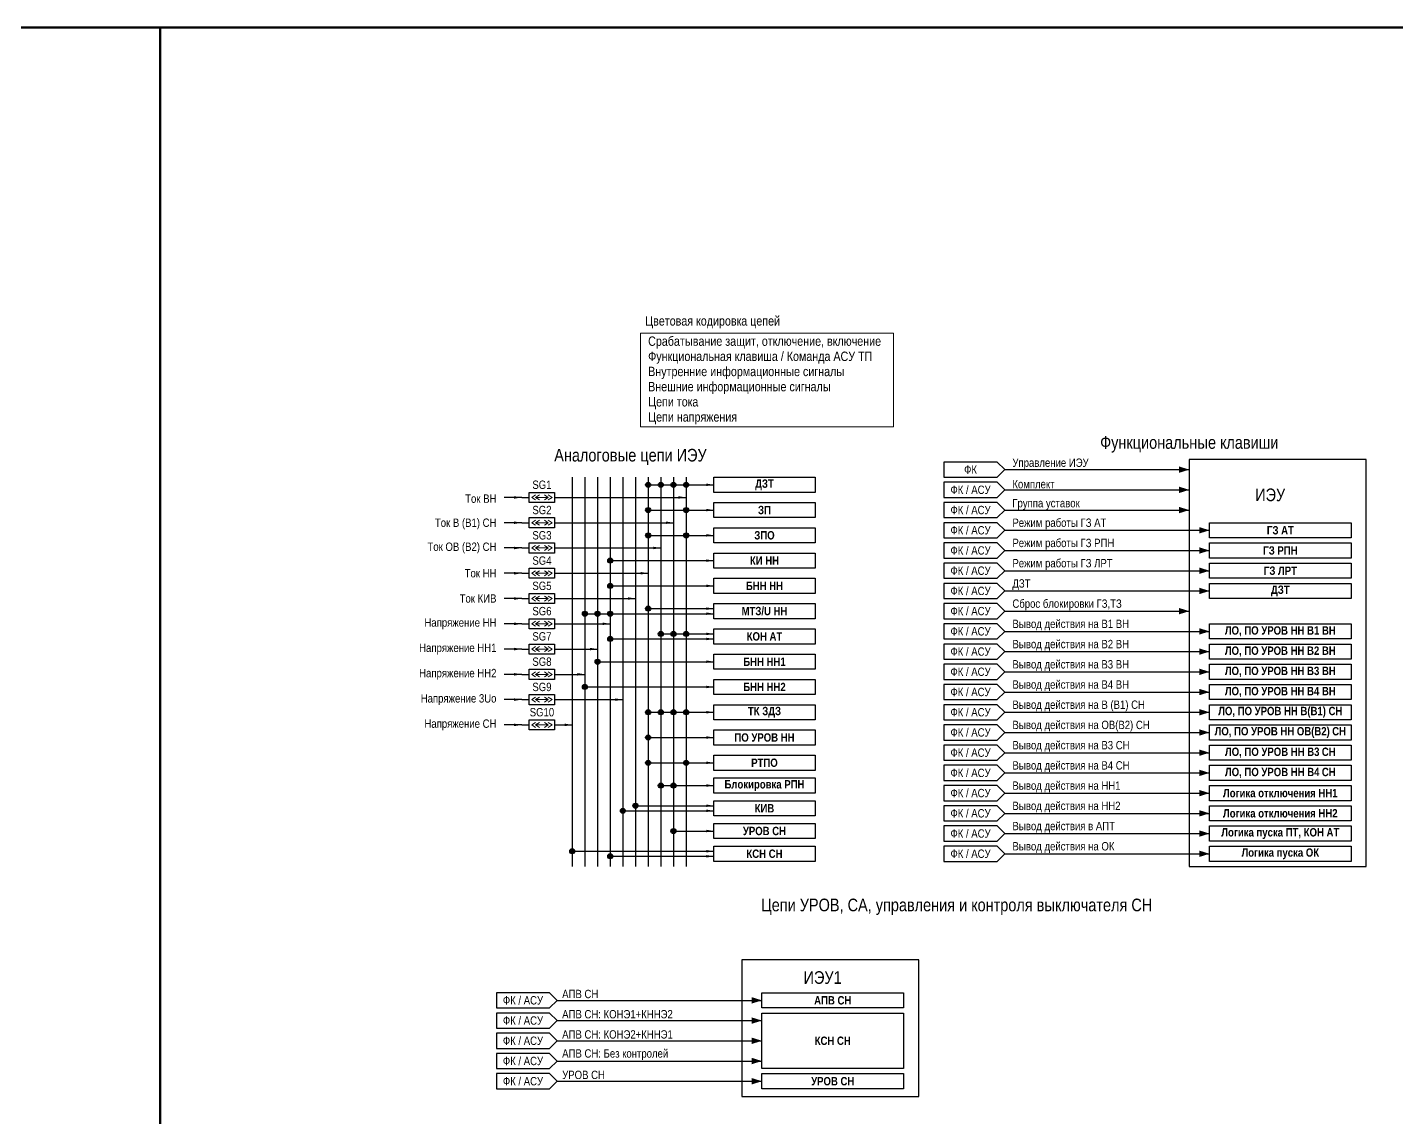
# Model space of a CAD drawing. Header units: millimetres. Extents: x 25558 to 49929, y 1902 to 19390.
# Drawn here: x 37072 to 37613, y 14930 to 15361 of the extents above; entities that cross this region are included whole.
import ezdxf
from ezdxf.enums import TextEntityAlignment as Align

# ---------------------------------------------------------------- set-up
doc = ezdxf.new("R2010")
doc.units = ezdxf.units.MM
for name, color, linetype, lineweight in [('Основная', 7, 'Continuous', 30), ('Отключение_включение', 1, 'Continuous', 30), ('Тонкая', 7, 'Continuous', 5), ('Цепи внешние', 84, 'Continuous', 30), ('Цепи внутренние', 5, 'Continuous', 30), ('Цепи ТН', 200, 'Continuous', 30), ('Цепи ТТ', 23, 'Continuous', 30), ('Цепь - ФК и АСУ', 132, 'Continuous', 30)]:
    doc.layers.add(name, color=color, linetype=linetype, lineweight=lineweight)
doc.styles.add('Narrow', font='ARIALN.TTF')

msp = doc.modelspace()

# ---------------------------------------------------------------- hatches: boundary and pattern name
at = {"layer": 'Цепи ТН'}
h = msp.add_hatch(color=256, dxfattribs=at)
h.dxf.hatch_style = 1
h.paths.add_polyline_path([(37303, 15150, 1), (37301, 15150, 1)])
h = msp.add_hatch(color=256, dxfattribs=at)
h.dxf.hatch_style = 1
h.paths.add_polyline_path([(37303, 15140, 1), (37301, 15140, 1)])
h = msp.add_hatch(color=256, dxfattribs=at)
h.dxf.hatch_style = 1
h.paths.add_polyline_path([(37293, 15129, 1), (37291, 15129, 1)])
h = msp.add_hatch(color=256, dxfattribs=at)
h.dxf.hatch_style = 1
h.paths.add_polyline_path([(37298, 15129, 1), (37296, 15129, 1)])
h = msp.add_hatch(color=256, dxfattribs=at)
h.dxf.hatch_style = 1
h.paths.add_polyline_path([(37303, 15129, 1), (37301, 15129, 1)])
h = msp.add_hatch(color=256, dxfattribs=at)
h.dxf.hatch_style = 1
h.paths.add_polyline_path([(37303, 15119, 1), (37301, 15119, 1)])
h = msp.add_hatch(color=256, dxfattribs=at)
h.dxf.hatch_style = 1
h.paths.add_polyline_path([(37298, 15110, 1), (37296, 15110, 1)])
h = msp.add_hatch(color=256, dxfattribs=at)
h.dxf.hatch_style = 1
h.paths.add_polyline_path([(37293, 15100, 1), (37291, 15100, 1)])
h = msp.add_hatch(color=256, dxfattribs=at)
h.dxf.hatch_style = 1
h.paths.add_polyline_path([(37308, 15051, 1), (37306, 15051, 1)])
h = msp.add_hatch(color=256, dxfattribs=at)
h.dxf.hatch_style = 1
h.paths.add_polyline_path([(37288, 15035, 1), (37286, 15035, 1)])
h = msp.add_hatch(color=256, dxfattribs=at)
h.dxf.hatch_style = 1
h.paths.add_polyline_path([(37303, 15033, 1), (37301, 15033, 1)])
at = {"layer": 'Цепи ТТ'}
h = msp.add_hatch(color=256, dxfattribs=at)
h.dxf.hatch_style = 1
h.paths.add_polyline_path([(37318, 15180, 1), (37316, 15180, 1)])
h = msp.add_hatch(color=256, dxfattribs=at)
h.dxf.hatch_style = 1
h.paths.add_polyline_path([(37323, 15180, 1), (37321, 15180, 1)])
h = msp.add_hatch(color=256, dxfattribs=at)
h.dxf.hatch_style = 1
h.paths.add_polyline_path([(37328, 15180, 1), (37326, 15180, 1)])
h = msp.add_hatch(color=256, dxfattribs=at)
h.dxf.hatch_style = 1
h.paths.add_polyline_path([(37333, 15180, 1), (37331, 15180, 1)])
h = msp.add_hatch(color=256, dxfattribs=at)
h.dxf.hatch_style = 1
h.paths.add_polyline_path([(37318, 15170, 1), (37316, 15170, 1)])
h = msp.add_hatch(color=256, dxfattribs=at)
h.dxf.hatch_style = 1
h.paths.add_polyline_path([(37333, 15170, 1), (37331, 15170, 1)])
h = msp.add_hatch(color=256, dxfattribs=at)
h.dxf.hatch_style = 1
h.paths.add_polyline_path([(37318, 15160, 1), (37316, 15160, 1)])
h = msp.add_hatch(color=256, dxfattribs=at)
h.dxf.hatch_style = 1
h.paths.add_polyline_path([(37333, 15160, 1), (37331, 15160, 1)])
h = msp.add_hatch(color=256, dxfattribs=at)
h.dxf.hatch_style = 1
h.paths.add_polyline_path([(37318, 15131, 1), (37316, 15131, 1)])
h = msp.add_hatch(color=256, dxfattribs=at)
h.dxf.hatch_style = 1
h.paths.add_polyline_path([(37323, 15121, 1), (37321, 15121, 1)])
h = msp.add_hatch(color=256, dxfattribs=at)
h.dxf.hatch_style = 1
h.paths.add_polyline_path([(37328, 15121, 1), (37326, 15121, 1)])
h = msp.add_hatch(color=256, dxfattribs=at)
h.dxf.hatch_style = 1
h.paths.add_polyline_path([(37333, 15121, 1), (37331, 15121, 1)])
h = msp.add_hatch(color=256, dxfattribs=at)
h.dxf.hatch_style = 1
h.paths.add_polyline_path([(37318, 15090, 1), (37316, 15090, 1)])
h = msp.add_hatch(color=256, dxfattribs=at)
h.dxf.hatch_style = 1
h.paths.add_polyline_path([(37323, 15090, 1), (37321, 15090, 1)])
h = msp.add_hatch(color=256, dxfattribs=at)
h.dxf.hatch_style = 1
h.paths.add_polyline_path([(37328, 15090, 1), (37326, 15090, 1)])
h = msp.add_hatch(color=256, dxfattribs=at)
h.dxf.hatch_style = 1
h.paths.add_polyline_path([(37333, 15090, 1), (37331, 15090, 1)])
h = msp.add_hatch(color=256, dxfattribs=at)
h.dxf.hatch_style = 1
h.paths.add_polyline_path([(37318, 15080, 1), (37316, 15080, 1)])
h = msp.add_hatch(color=256, dxfattribs=at)
h.dxf.hatch_style = 1
h.paths.add_polyline_path([(37318, 15070, 1), (37316, 15070, 1)])
h = msp.add_hatch(color=256, dxfattribs=at)
h.dxf.hatch_style = 1
h.paths.add_polyline_path([(37333, 15070, 1), (37331, 15070, 1)])
h = msp.add_hatch(color=256, dxfattribs=at)
h.dxf.hatch_style = 1
h.paths.add_polyline_path([(37323, 15061, 1), (37321, 15061, 1)])
h = msp.add_hatch(color=256, dxfattribs=at)
h.dxf.hatch_style = 1
h.paths.add_polyline_path([(37328, 15061, 1), (37326, 15061, 1)])
h = msp.add_hatch(color=256, dxfattribs=at)
h.dxf.hatch_style = 1
h.paths.add_polyline_path([(37313, 15053, 1), (37311, 15053, 1)])
h = msp.add_hatch(color=256, dxfattribs=at)
h.dxf.hatch_style = 1
h.paths.add_polyline_path([(37328, 15043, 1), (37326, 15043, 1)])

# ---------------------------------------------------------------- linework, layer by layer
at = {"layer": 'Основная', "ltscale": 0.3}
for points in [[(37531, 15029), (37601, 15029), (37601, 15190), (37531, 15190)], [(37354, 14938), (37424, 14938), (37424, 14992), (37354, 14992)]]:
    msp.add_lwpolyline(points, close=True, dxfattribs=at)
at = {"layer": 'Основная'}
for points in [[(37343, 15183), (37383, 15183), (37383, 15177), (37343, 15177)], [(37270, 15177), (37280, 15177), (37280, 15173), (37270, 15173)], [(37343, 15173), (37383, 15173), (37383, 15167), (37343, 15167)], [(37270, 15167), (37280, 15167), (37280, 15163), (37270, 15163)], [(37343, 15163), (37383, 15163), (37383, 15157), (37343, 15157)], [(37539, 15165), (37595, 15165), (37595, 15159), (37539, 15159)], [(37270, 15157), (37280, 15157), (37280, 15153), (37270, 15153)], [(37539, 15157), (37595, 15157), (37595, 15151), (37539, 15151)], [(37343, 15153), (37383, 15153), (37383, 15147), (37343, 15147)], [(37270, 15147), (37280, 15147), (37280, 15143), (37270, 15143)], [(37539, 15149), (37595, 15149), (37595, 15143), (37539, 15143)], [(37343, 15143), (37383, 15143), (37383, 15137), (37343, 15137)], [(37539, 15141), (37595, 15141), (37595, 15135), (37539, 15135)], [(37270, 15137), (37280, 15137), (37280, 15133), (37270, 15133)], [(37343, 15133), (37383, 15133), (37383, 15127), (37343, 15127)], [(37270, 15127), (37280, 15127), (37280, 15123), (37270, 15123)], [(37539, 15125), (37595, 15125), (37595, 15119), (37539, 15119)], [(37343, 15123), (37383, 15123), (37383, 15117), (37343, 15117)], [(37270, 15117), (37280, 15117), (37280, 15113), (37270, 15113)], [(37539, 15117), (37595, 15117), (37595, 15111), (37539, 15111)], [(37343, 15113), (37383, 15113), (37383, 15107), (37343, 15107)], [(37539, 15109), (37595, 15109), (37595, 15103), (37539, 15103)], [(37270, 15107), (37280, 15107), (37280, 15103), (37270, 15103)], [(37343, 15103), (37383, 15103), (37383, 15097), (37343, 15097)], [(37539, 15101), (37595, 15101), (37595, 15095), (37539, 15095)], [(37270, 15097), (37280, 15097), (37280, 15093), (37270, 15093)], [(37343, 15093), (37383, 15093), (37383, 15087), (37343, 15087)], [(37539, 15093), (37595, 15093), (37595, 15087), (37539, 15087)], [(37270, 15087), (37280, 15087), (37280, 15083), (37270, 15083)], [(37343, 15083), (37383, 15083), (37383, 15077), (37343, 15077)], [(37539, 15085), (37595, 15085), (37595, 15079), (37539, 15079)], [(37539, 15077), (37595, 15077), (37595, 15071), (37539, 15071)], [(37343, 15073), (37383, 15073), (37383, 15067), (37343, 15067)], [(37539, 15069), (37595, 15069), (37595, 15063), (37539, 15063)], [(37343, 15064), (37383, 15064), (37383, 15058), (37343, 15058)], [(37539, 15061), (37595, 15061), (37595, 15055), (37539, 15055)], [(37343, 15055), (37383, 15055), (37383, 15049), (37343, 15049)], [(37539, 15053), (37595, 15053), (37595, 15047), (37539, 15047)], [(37343, 15046), (37383, 15046), (37383, 15040), (37343, 15040)], [(37539, 15045), (37595, 15045), (37595, 15039), (37539, 15039)], [(37343, 15037), (37383, 15037), (37383, 15031), (37343, 15031)], [(37539, 15037), (37595, 15037), (37595, 15031), (37539, 15031)], [(37362, 14979), (37418, 14979), (37418, 14973), (37362, 14973)], [(37362, 14971), (37418, 14971), (37418, 14949), (37362, 14949)], [(37362, 14947), (37418, 14947), (37418, 14941), (37362, 14941)]]:
    msp.add_lwpolyline(points, close=True, dxfattribs=at)
at = {"layer": 'Тонкая', "ltscale": 0.25}
for p, q in [((37271, 15175), (37272.5, 15176)), ((37272.5, 15174), (37271, 15175)), ((37272.5, 15175), (37274, 15176)), ((37274, 15174), (37272.5, 15175)), ((37277.5, 15175), (37276, 15176)), ((37276, 15174), (37277.5, 15175)), ((37279, 15175), (37277.5, 15176)), ((37277.5, 15174), (37279, 15175)), ((37271, 15165), (37272.5, 15166)), ((37272.5, 15164), (37271, 15165)), ((37272.5, 15165), (37274, 15166)), ((37274, 15164), (37272.5, 15165)), ((37277.5, 15165), (37276, 15166)), ((37276, 15164), (37277.5, 15165)), ((37279, 15165), (37277.5, 15166)), ((37277.5, 15164), (37279, 15165)), ((37271, 15155), (37272.5, 15156)), ((37272.5, 15154), (37271, 15155)), ((37272.5, 15155), (37274, 15156)), ((37274, 15154), (37272.5, 15155)), ((37277.5, 15155), (37276, 15156)), ((37276, 15154), (37277.5, 15155)), ((37279, 15155), (37277.5, 15156)), ((37277.5, 15154), (37279, 15155)), ((37271, 15145), (37272.5, 15146)), ((37272.5, 15145), (37274, 15146)), ((37277.5, 15145), (37276, 15146)), ((37279, 15145), (37277.5, 15146)), ((37272.5, 15144), (37271, 15145)), ((37274, 15144), (37272.5, 15145)), ((37276, 15144), (37277.5, 15145)), ((37277.5, 15144), (37279, 15145)), ((37271, 15135), (37272.5, 15136)), ((37272.5, 15134), (37271, 15135)), ((37272.5, 15135), (37274, 15136)), ((37274, 15134), (37272.5, 15135)), ((37277.5, 15135), (37276, 15136)), ((37276, 15134), (37277.5, 15135)), ((37279, 15135), (37277.5, 15136)), ((37277.5, 15134), (37279, 15135)), ((37271, 15125), (37272.5, 15126)), ((37272.5, 15124), (37271, 15125)), ((37272.5, 15125), (37274, 15126)), ((37274, 15124), (37272.5, 15125)), ((37277.5, 15125), (37276, 15126)), ((37276, 15124), (37277.5, 15125)), ((37279, 15125), (37277.5, 15126)), ((37277.5, 15124), (37279, 15125)), ((37271, 15115), (37272.5, 15116)), ((37272.5, 15114), (37271, 15115)), ((37272.5, 15115), (37274, 15116)), ((37274, 15114), (37272.5, 15115)), ((37277.5, 15115), (37276, 15116)), ((37276, 15114), (37277.5, 15115)), ((37279, 15115), (37277.5, 15116)), ((37277.5, 15114), (37279, 15115)), ((37271, 15105), (37272.5, 15106)), ((37272.5, 15104), (37271, 15105)), ((37272.5, 15105), (37274, 15106)), ((37274, 15104), (37272.5, 15105)), ((37277.5, 15105), (37276, 15106)), ((37276, 15104), (37277.5, 15105)), ((37279, 15105), (37277.5, 15106)), ((37277.5, 15104), (37279, 15105)), ((37271, 15095), (37272.5, 15096)), ((37272.5, 15094), (37271, 15095)), ((37272.5, 15095), (37274, 15096)), ((37274, 15094), (37272.5, 15095)), ((37277.5, 15095), (37276, 15096)), ((37276, 15094), (37277.5, 15095)), ((37279, 15095), (37277.5, 15096)), ((37277.5, 15094), (37279, 15095)), ((37271, 15085), (37272.5, 15086)), ((37272.5, 15084), (37271, 15085)), ((37272.5, 15085), (37274, 15086)), ((37274, 15084), (37272.5, 15085)), ((37277.5, 15085), (37276, 15086)), ((37276, 15084), (37277.5, 15085)), ((37279, 15085), (37277.5, 15086)), ((37277.5, 15084), (37279, 15085))]:
    msp.add_line(p, q, dxfattribs=at)
at = {"layer": 'Тонкая'}
for p, q in [((37277.5, 15175), (37272.5, 15175)), ((37277.5, 15165), (37272.5, 15165)), ((37277.5, 15155), (37272.5, 15155)), ((37277.5, 15145), (37272.5, 15145)), ((37277.5, 15135), (37272.5, 15135)), ((37277.5, 15125), (37272.5, 15125)), ((37277.5, 15115), (37272.5, 15115)), ((37277.5, 15105), (37272.5, 15105)), ((37277.5, 15095), (37272.5, 15095)), ((37277.5, 15085), (37272.5, 15085))]:
    msp.add_line(p, q, dxfattribs=at)
at = {"layer": 'Тонкая', "color": 3, "lineweight": 50}
for points in [[(37124, 14521), (36530, 14521), (36530, 15361), (37124, 15361)], [(37718, 14521), (37124, 14521), (37124, 15361), (37718, 15361)]]:
    msp.add_lwpolyline(points, close=True, dxfattribs=at)
at = {"layer": 'Тонкая', "ltscale": 0.3}
msp.add_lwpolyline([(37314, 15240), (37414, 15240), (37414, 15203), (37314, 15203)], close=True, dxfattribs=at)
at = {"layer": 'Цепи ТН'}
for p, q in [((37302, 15150), (37343, 15150)), ((37302, 15140), (37343, 15140)), ((37280, 15125), (37302, 15125)), ((37292, 15129), (37343, 15129)), ((37302, 15119), (37343, 15119)), ((37280, 15115), (37297, 15115)), ((37297, 15110), (37343, 15110)), ((37280, 15105), (37292, 15105)), ((37292, 15100), (37343, 15100)), ((37280, 15095), (37307, 15095)), ((37280, 15085), (37287, 15085)), ((37307, 15051), (37343, 15051)), ((37287, 15035), (37343, 15035)), ((37302, 15033), (37343, 15033))]:
    msp.add_line(p, q, dxfattribs=at)
for points in [[(37287, 15183), (37287, 15029)], [(37292, 15183), (37292, 15029)], [(37297, 15183), (37297, 15029)], [(37302, 15183), (37302, 15029)], [(37307, 15183), (37307, 15029)], [(37267, 15125), (37260, 15125)], [(37267, 15125), (37270, 15125)], [(37267, 15115), (37260, 15115)], [(37267, 15115), (37270, 15115)], [(37267, 15105), (37260, 15105)], [(37267, 15105), (37270, 15105)], [(37267, 15095), (37260, 15095)], [(37267, 15095), (37270, 15095)], [(37267, 15085), (37260, 15085)], [(37267, 15085), (37270, 15085)]]:
    msp.add_lwpolyline(points, dxfattribs=at)
for points in [[(37343, 15150, 0, 1, 0), (37340, 15150, 0, 0, 0)], [(37343, 15140, 0, 1, 0), (37340, 15140, 0, 0, 0)], [(37267, 15125, 0, 1, 0), (37264, 15125, 0, 0, 0)], [(37302, 15125, 0, 1, 0), (37299, 15125, 0, 0, 0)], [(37343, 15129, 0, 1, 0), (37340, 15129, 0, 0, 0)], [(37343, 15119, 0, 1, 0), (37340, 15119, 0, 0, 0)], [(37267, 15115, 0, 1, 0), (37264, 15115, 0, 0, 0)], [(37297, 15115, 0, 1, 0), (37294, 15115, 0, 0, 0)], [(37343, 15110, 0, 1, 0), (37340, 15110, 0, 0, 0)], [(37267, 15105, 0, 1, 0), (37264, 15105, 0, 0, 0)], [(37292, 15105, 0, 1, 0), (37289, 15105, 0, 0, 0)], [(37343, 15100, 0, 1, 0), (37340, 15100, 0, 0, 0)], [(37267, 15095, 0, 1, 0), (37264, 15095, 0, 0, 0)], [(37307, 15095, 0, 1, 0), (37304, 15095, 0, 0, 0)], [(37267, 15085, 0, 1, 0), (37264, 15085, 0, 0, 0)], [(37287, 15085, 0, 1, 0), (37284, 15085, 0, 0, 0)], [(37343, 15051, 0, 1, 0), (37340, 15051, 0, 0, 0)], [(37343, 15035, 0, 1, 0), (37340, 15035, 0, 0, 0)], [(37343, 15033, 0, 1, 0), (37340, 15033, 0, 0, 0)]]:
    msp.add_lwpolyline(points, format="xyseb", dxfattribs=at)
for centre in [(37302, 15150), (37302, 15140), (37292, 15129), (37297, 15129), (37302, 15129), (37302, 15119), (37297, 15110), (37292, 15100), (37307, 15051), (37287, 15035), (37302, 15033)]:
    msp.add_circle(centre, 1, dxfattribs=at)
at = {"layer": 'Цепи ТТ', "ltscale": 0.3}
for p, q in [((37280, 15165), (37327, 15165)), ((37280, 15145), (37317, 15145)), ((37280, 15135), (37312, 15135))]:
    msp.add_line(p, q, dxfattribs=at)
at = {"layer": 'Цепи ТТ'}
for points in [[(37312, 15183), (37312, 15029)], [(37317, 15183), (37317, 15029)], [(37322, 15183), (37322, 15029)]]:
    msp.add_lwpolyline(points, dxfattribs=at)
at = {"layer": 'Цепи ТТ', "ltscale": 0.3}
for points in [[(37317, 15180), (37343, 15180)], [(37327, 15183), (37327, 15029)], [(37332, 15183), (37332, 15029)], [(37267, 15175), (37260, 15175)], [(37267, 15175), (37270, 15175)], [(37280, 15175), (37332, 15175)], [(37317, 15170), (37343, 15170)], [(37267, 15165), (37260, 15165)], [(37267, 15165), (37270, 15165)], [(37317, 15160), (37343, 15160)], [(37267, 15155), (37260, 15155)], [(37267, 15155), (37270, 15155)], [(37280, 15155), (37322, 15155)], [(37267, 15145), (37260, 15145)], [(37267, 15145), (37270, 15145)], [(37267, 15135), (37260, 15135)], [(37267, 15135), (37270, 15135)], [(37317, 15131), (37343, 15131)], [(37322, 15121), (37343, 15121)], [(37317, 15090), (37343, 15090)], [(37317, 15080), (37343, 15080)], [(37317, 15070), (37343, 15070)], [(37322, 15061), (37343, 15061)], [(37312, 15053), (37343, 15053)], [(37327, 15043), (37343, 15043)]]:
    msp.add_lwpolyline(points, dxfattribs=at)
at = {"layer": 'Цепи ТТ'}
for points in [[(37343, 15180, 0, 1, 0), (37340, 15180, 0, 0, 0)], [(37267, 15175, 0, 1, 0), (37264, 15175, 0, 0, 0)], [(37332, 15175, 0, 1, 0), (37329, 15175, 0, 0, 0)], [(37343, 15170, 0, 1, 0), (37340, 15170, 0, 0, 0)], [(37267, 15165, 0, 1, 0), (37264, 15165, 0, 0, 0)], [(37327, 15165, 0, 1, 0), (37324, 15165, 0, 0, 0)], [(37343, 15160, 0, 1, 0), (37340, 15160, 0, 0, 0)], [(37267, 15155, 0, 1, 0), (37264, 15155, 0, 0, 0)], [(37322, 15155, 0, 1, 0), (37319, 15155, 0, 0, 0)], [(37267, 15145, 0, 1, 0), (37264, 15145, 0, 0, 0)], [(37317, 15145, 0, 1, 0), (37314, 15145, 0, 0, 0)], [(37267, 15135, 0, 1, 0), (37264, 15135, 0, 0, 0)], [(37312, 15135, 0, 1, 0), (37309, 15135, 0, 0, 0)], [(37343, 15131, 0, 1, 0), (37340, 15131, 0, 0, 0)], [(37343, 15121, 0, 1, 0), (37340, 15121, 0, 0, 0)], [(37343, 15090, 0, 1, 0), (37340, 15090, 0, 0, 0)], [(37343, 15080, 0, 1, 0), (37340, 15080, 0, 0, 0)], [(37343, 15070, 0, 1, 0), (37340, 15070, 0, 0, 0)], [(37343, 15061, 0, 1, 0), (37340, 15061, 0, 0, 0)], [(37343, 15053, 0, 1, 0), (37340, 15053, 0, 0, 0)], [(37343, 15043, 0, 1, 0), (37340, 15043, 0, 0, 0)]]:
    msp.add_lwpolyline(points, format="xyseb", dxfattribs=at)
for centre in [(37317, 15180), (37322, 15180), (37327, 15180), (37332, 15180), (37317, 15170), (37332, 15170), (37317, 15160), (37332, 15160), (37317, 15131), (37322, 15121), (37327, 15121), (37332, 15121), (37317, 15090), (37322, 15090), (37327, 15090), (37332, 15090), (37317, 15080), (37317, 15070), (37332, 15070), (37322, 15061), (37327, 15061), (37312, 15053), (37327, 15043)]:
    msp.add_circle(centre, 1, dxfattribs=at)
at = {"layer": 'Цепь - ФК и АСУ', "ltscale": 0.3}
for points in [[(37458, 15186), (37455, 15189), (37434, 15189), (37434, 15183), (37455, 15183), (37458, 15186)], [(37458, 15178), (37455, 15181), (37434, 15181), (37434, 15175), (37455, 15175), (37458, 15178)], [(37458, 15170), (37455, 15173), (37434, 15173), (37434, 15167), (37455, 15167), (37458, 15170)], [(37458, 15162), (37455, 15165), (37434, 15165), (37434, 15159), (37455, 15159), (37458, 15162)], [(37458, 15154), (37455, 15157), (37434, 15157), (37434, 15151), (37455, 15151), (37458, 15154)], [(37458, 15146), (37455, 15149), (37434, 15149), (37434, 15143), (37455, 15143), (37458, 15146)], [(37458, 15138), (37455, 15141), (37434, 15141), (37434, 15135), (37455, 15135), (37458, 15138)], [(37458, 15130), (37455, 15133), (37434, 15133), (37434, 15127), (37455, 15127), (37458, 15130)], [(37458, 15122), (37455, 15125), (37434, 15125), (37434, 15119), (37455, 15119), (37458, 15122)], [(37458, 15114), (37455, 15117), (37434, 15117), (37434, 15111), (37455, 15111), (37458, 15114)], [(37458, 15106), (37455, 15109), (37434, 15109), (37434, 15103), (37455, 15103), (37458, 15106)], [(37458, 15098), (37455, 15101), (37434, 15101), (37434, 15095), (37455, 15095), (37458, 15098)], [(37458, 15090), (37455, 15093), (37434, 15093), (37434, 15087), (37455, 15087), (37458, 15090)], [(37458, 15082), (37455, 15085), (37434, 15085), (37434, 15079), (37455, 15079), (37458, 15082)], [(37458, 15074), (37455, 15077), (37434, 15077), (37434, 15071), (37455, 15071), (37458, 15074)], [(37458, 15066), (37455, 15069), (37434, 15069), (37434, 15063), (37455, 15063), (37458, 15066)], [(37458, 15058), (37455, 15061), (37434, 15061), (37434, 15055), (37455, 15055), (37458, 15058)], [(37458, 15050), (37455, 15053), (37434, 15053), (37434, 15047), (37455, 15047), (37458, 15050)], [(37458, 15042), (37455, 15045), (37434, 15045), (37434, 15039), (37455, 15039), (37458, 15042)], [(37458, 15034), (37455, 15037), (37434, 15037), (37434, 15031), (37455, 15031), (37458, 15034)], [(37281, 14976), (37278, 14979), (37257, 14979), (37257, 14973), (37278, 14973), (37281, 14976)], [(37281, 14968), (37278, 14971), (37257, 14971), (37257, 14965), (37278, 14965), (37281, 14968)], [(37281, 14960), (37278, 14963), (37257, 14963), (37257, 14957), (37278, 14957), (37281, 14960)], [(37281, 14952), (37278, 14955), (37257, 14955), (37257, 14949), (37278, 14949), (37281, 14952)], [(37281, 14944), (37278, 14947), (37257, 14947), (37257, 14941), (37278, 14941), (37281, 14944)]]:
    msp.add_lwpolyline(points, dxfattribs=at)
at = {"layer": 'Цепь - ФК и АСУ'}
for points in [[(37458, 15186), (37531, 15186)], [(37458, 15178), (37531, 15178)], [(37458, 15170), (37531, 15170)], [(37458, 15162), (37539, 15162), (37539, 15162), (37539, 15162)], [(37458, 15154), (37539, 15154), (37539, 15154), (37539, 15154)], [(37458, 15146), (37539, 15146), (37539, 15146), (37539, 15146)], [(37458, 15138), (37539, 15138), (37539, 15138), (37539, 15138)], [(37458, 15130), (37531, 15130), (37531, 15130), (37531, 15130)], [(37458, 15122), (37539, 15122), (37539, 15122), (37539, 15122)], [(37458, 15114), (37539, 15114), (37539, 15114), (37539, 15114)], [(37458, 15106), (37539, 15106), (37539, 15106), (37539, 15106)], [(37458, 15098), (37539, 15098), (37539, 15098), (37539, 15098)], [(37458, 15090), (37539, 15090), (37539, 15090), (37539, 15090)], [(37458, 15082), (37539, 15082), (37539, 15082), (37539, 15082)], [(37458, 15074), (37539, 15074), (37539, 15074), (37539, 15074)], [(37458, 15066), (37539, 15066), (37539, 15066), (37539, 15066)], [(37458, 15058), (37539, 15058), (37539, 15058), (37539, 15058)], [(37458, 15050), (37539, 15050), (37539, 15050), (37539, 15050)], [(37458, 15042), (37539, 15042), (37539, 15042), (37539, 15042)], [(37458, 15034), (37539, 15034), (37539, 15034), (37539, 15034)], [(37281, 14976), (37362, 14976), (37362, 14976), (37362, 14976)], [(37281, 14968), (37362, 14968), (37362, 14968), (37362, 14968)], [(37281, 14960), (37362, 14960), (37362, 14960), (37362, 14960)], [(37281, 14952), (37362, 14952), (37362, 14952), (37362, 14952)], [(37281, 14944), (37362, 14944), (37362, 14944), (37362, 14944)]]:
    msp.add_lwpolyline(points, dxfattribs=at)
at = {"layer": 'Цепь - ФК и АСУ', "ltscale": 0.3}
for points in [[(37531, 15186, 0, 2.5, 0), (37527, 15186, 0, 0, 0)], [(37531, 15178, 0, 2.5, 0), (37527, 15178, 0, 0, 0)], [(37531, 15170, 0, 2.5, 0), (37527, 15170, 0, 0, 0)], [(37539, 15162, 0, 2.5, 0), (37535, 15162, 0, 0, 0)], [(37539, 15154, 0, 2.5, 0), (37535, 15154, 0, 0, 0)], [(37539, 15146, 0, 2.5, 0), (37535, 15146, 0, 0, 0)], [(37539, 15138, 0, 2.5, 0), (37535, 15138, 0, 0, 0)], [(37531, 15130, 0, 2.5, 0), (37527, 15130, 0, 0, 0)], [(37539, 15122, 0, 2.5, 0), (37535, 15122, 0, 0, 0)], [(37539, 15114, 0, 2.5, 0), (37535, 15114, 0, 0, 0)], [(37539, 15106, 0, 2.5, 0), (37535, 15106, 0, 0, 0)], [(37539, 15098, 0, 2.5, 0), (37535, 15098, 0, 0, 0)], [(37539, 15090, 0, 2.5, 0), (37535, 15090, 0, 0, 0)], [(37539, 15082, 0, 2.5, 0), (37535, 15082, 0, 0, 0)], [(37539, 15074, 0, 2.5, 0), (37535, 15074, 0, 0, 0)], [(37539, 15066, 0, 2.5, 0), (37535, 15066, 0, 0, 0)], [(37539, 15058, 0, 2.5, 0), (37535, 15058, 0, 0, 0)], [(37539, 15050, 0, 2.5, 0), (37535, 15050, 0, 0, 0)], [(37539, 15042, 0, 2.5, 0), (37535, 15042, 0, 0, 0)], [(37539, 15034, 0, 2.5, 0), (37535, 15034, 0, 0, 0)], [(37362, 14976, 0, 2.5, 0), (37358, 14976, 0, 0, 0)], [(37362, 14968, 0, 2.5, 0), (37358, 14968, 0, 0, 0)], [(37362, 14960, 0, 2.5, 0), (37358, 14960, 0, 0, 0)], [(37362, 14952, 0, 2.5, 0), (37358, 14952, 0, 0, 0)], [(37362, 14944, 0, 2.5, 0), (37358, 14944, 0, 0, 0)]]:
    msp.add_lwpolyline(points, format="xyseb", dxfattribs=at)

# ---------------------------------------------------------------- texts
at = {"layer": 'Основная', "style": 'Narrow'}
msp.add_text('Цветовая кодировка цепей', height=3.7, dxfattribs=at).set_placement((37342.5, 15243), align=Align.CENTER)
for s, insert, char_height, width, attachment_point in [('Функциональные клавиши', (37531, 15196), 5, 188.2306, 5), ('Аналоговые цепи ИЭУ', (37310, 15191), 5, 188.2306, 5), (' Управление ИЭУ', (37460, 15188.25), 3.3, 71.4983, 4), ('ФК', (37444.5, 15186), 3.3, 21, 5), ('SG1', (37275, 15180), 3.3, 39, 5), ('{\\fArial Narrow|b1|i0|c204|p34;\\C0;ДЗТ}', (37363, 15180), 3.3, 40, 5), ('ФК / АСУ', (37444.5, 15178), 3.3, 21, 5), (' Комплект', (37460, 15180.25), 3.3, 71.4983, 4), ('ИЭУ', (37563, 15176), 5, 64, 5), ('Ток ВН', (37257, 15174.5), 3.3, 71.4983, 6), (' Группа уставок', (37460, 15172.25), 3.3, 71, 4), ('SG2', (37275, 15170), 3.3, 39, 5), ('{\\fArial Narrow|b1|i0|c204|p34;\\C0;ЗП}', (37363, 15170), 3.3, 40, 5), ('ФК / АСУ', (37444.5, 15170), 3.3, 21, 5), ('Ток В (В1) СН ', (37257, 15164.5), 3.3, 71.4983, 6), ('ФК / АСУ', (37444.5, 15162), 3.3, 21, 5), (' Режим работы ГЗ АТ', (37460, 15164.5), 3.3, 71.4983, 4), ('{\\fArial Narrow|b1|i0|c204|p34;\\C0;ГЗ АТ}', (37567, 15162), 3.3, 56, 5), ('Ток ОВ (В2) СН', (37257, 15155), 3.3, 58.3897, 6), ('SG3', (37275, 15160), 3.3, 39, 5), ('{\\fArial Narrow|b1|i0|c204|p34;\\C0;ЗПО}', (37363, 15160), 3.3, 40, 5), (' Режим работы ГЗ РПН', (37460, 15156.5), 3.3, 73.8439, 4), ('SG4', (37275, 15150), 3.3, 39, 5), ('{\\fArial Narrow|b1|i0|c204|p34;\\C0;КИ НН}', (37363, 15150), 3.3, 40, 5), ('ФК / АСУ', (37444.5, 15154), 3.3, 21, 5), ('{\\fArial Narrow|b1|i0|c204|p34;\\C0;ГЗ РПН}', (37567, 15154), 3.3, 56, 5), ('Ток НН', (37257, 15145), 3.3, 51.4624, 6), ('ФК / АСУ', (37444.5, 15146), 3.3, 21, 5), (' Режим работы ГЗ ЛРТ', (37460, 15148.5), 3.3, 71.4983, 4), ('{\\fArial Narrow|b1|i0|c204|p34;\\C0;ГЗ ЛРТ}', (37567, 15146), 3.3, 56, 5), ('SG5', (37275, 15140), 3.3, 39, 5), ('{\\fArial Narrow|b1|i0|c204|p34;\\C0;БНН НН}', (37363, 15140), 3.3, 40, 5), (' ДЗТ', (37460, 15140.5), 3.3, 73.8439, 4), ('Ток КИВ', (37257, 15135), 3.3, 71.4983, 6), ('ФК / АСУ', (37444.5, 15138), 3.3, 21, 5), ('{\\fArial Narrow|b1|i0|c204|p34;\\C0;ДЗТ}', (37567, 15138), 3.3, 56, 5), ('SG6', (37275, 15130), 3.3, 39, 5), ('{\\fArial Narrow|b1|i0|c204|p34;МТЗ/U НН}', (37363, 15130), 3.3, 40, 5), ('ФК / АСУ', (37444.5, 15130), 3.3, 21, 5), (' Сброс блокировки ГЗ,ТЗ', (37460, 15132.5), 3.3, 73.8439, 4), ('Напряжение НН', (37257, 15125), 3.3, 71.4983, 6), (' Вывод действия на В1 ВН', (37460, 15124.5), 3.3, 73.8439, 4), ('SG7', (37275, 15120), 3.3, 39, 5), ('{\\fArial Narrow|b1|i0|c204|p34;\\C0;КОН АТ}', (37363, 15120), 3.3, 40, 5), ('ФК / АСУ', (37444.5, 15122), 3.3, 21, 5), (' Вывод действия на В2 ВН', (37460, 15116.5), 3.3, 73.8439, 4), ('{\\fArial Narrow|b1|i0|c204|p34;\\C0;ЛО, ПО УРОВ НН В1 ВН}', (37567, 15122), 3.3, 56, 5), ('Напряжение НН1', (37257, 15115), 3.3, 71.4983, 6), ('ФК / АСУ', (37444.5, 15114), 3.3, 21, 5), ('{\\fArial Narrow|b1|i0|c204|p34;\\C0;ЛО, ПО УРОВ НН В2 ВН}', (37567, 15114), 3.3, 56, 5), ('SG8', (37275, 15110), 3.3, 39, 5), ('{\\fArial Narrow|b1|i0|c204|p34;\\C0;БНН НН1}', (37363, 15110), 3.3, 40, 5), (' Вывод действия на В3 ВН', (37460, 15108.5), 3.3, 73.8439, 4), ('{\\fArial Narrow|b1|i0|c204|p34;\\C0;ЛО, ПО УРОВ НН В3 ВН}', (37567, 15106), 3.3, 56, 5), ('Напряжение НН2', (37257, 15105), 3.3, 71.4983, 6), ('ФК / АСУ', (37444.5, 15106), 3.3, 21, 5), (' Вывод действия на В4 ВН', (37460, 15100.5), 3.3, 73.8439, 4), ('Напряжение 3Uo', (37257, 15095), 3.3, 71.4983, 6), ('SG9', (37275, 15100), 3.3, 39, 5), ('{\\fArial Narrow|b1|i0|c204|p34;\\C0;БНН НН2}', (37363, 15100), 3.3, 40, 5), ('ФК / АСУ', (37444.5, 15098), 3.3, 21, 5), ('{\\fArial Narrow|b1|i0|c204|p34;\\C0;ЛО, ПО УРОВ НН В4 ВН}', (37567, 15098), 3.3, 56, 5), ('SG10', (37275, 15090), 3.3, 39, 5), ('{\\fArial Narrow|b1|i0|c204|p34;\\C0;ТК ЗДЗ}', (37363, 15090), 3.3, 40, 5), ('ФК / АСУ', (37444.5, 15090), 3.3, 21, 5), (' Вывод действия на В (В1) СН', (37460, 15092.5), 3.3, 73.8439, 4), ('{\\fArial Narrow|b1|i0|c204|p34;\\C0;ЛО, ПО УРОВ НН В(В1) СН}', (37567, 15090), 3.3, 56, 5), ('Напряжение СН', (37257, 15085), 3.3, 71.4983, 6), (' Вывод действия на ОВ(В2) СН', (37460, 15084.5), 3.3, 73.8439, 4), ('{\\fArial Narrow|b1|i0|c204|p34;ПО УРОВ НН}', (37363, 15080), 3.3, 40, 5), ('ФК / АСУ', (37444.5, 15082), 3.3, 21, 5), ('{\\fArial Narrow|b1|i0|c204|p34;\\C0;ЛО, ПО УРОВ НН ОВ(В2){\\W0.9; }СН}', (37567, 15082), 3.3, 56, 5), ('ФК / АСУ', (37444.5, 15074), 3.3, 21, 5), (' Вывод действия на В3 СН', (37460, 15076.5), 3.3, 73.8439, 4), ('{\\fArial Narrow|b1|i0|c204|p34;\\C0;ЛО, ПО УРОВ НН В3{\\W0.9; }СН}', (37567, 15074), 3.3, 56, 5), ('{\\fArial Narrow|b1|i0|c204|p34;\\C0;РТПО}', (37363, 15070), 3.3, 40, 5), (' Вывод действия на В4 СН', (37460, 15068.5), 3.3, 73.8439, 4), ('ФК / АСУ', (37444.5, 15066), 3.3, 21, 5), ('{\\fArial Narrow|b1|i0|c204|p34;\\C0;ЛО, ПО УРОВ НН В4{\\W0.9; }СН}', (37567, 15066), 3.3, 56, 5), ('{\\fArial Narrow|b1|i0|c204|p34;\\C0;Блокировка РПН}', (37363, 15061), 3.3, 40, 5), ('ФК / АСУ', (37444.5, 15058), 3.3, 21, 5), (' Вывод действия на НН1', (37460, 15060.5), 3.3, 73.8439, 4), ('{\\fArial Narrow|b1|i0|c204|p34;\\C0;Логика отключения НН1}', (37567, 15058), 3.3, 56, 5), (' Вывод действия на НН2', (37460, 15052.5), 3.3, 73.8439, 4), ('{\\fArial Narrow|b1|i0|c204|p34;КИВ}', (37363, 15052), 3.3, 40, 5), ('ФК / АСУ', (37444.5, 15050), 3.3, 21, 5), ('{\\fArial Narrow|b1|i0|c204|p34;\\C0;Логика отключения НН2}', (37567, 15050), 3.3, 56, 5), ('{\\fArial Narrow|b1|i0|c204|p34;\\C0;УРОВ СН}', (37363, 15043), 3.3, 40, 5), ('ФК / АСУ', (37444.5, 15042), 3.3, 21, 5), (' Вывод действия в АПТ', (37460, 15044.5), 3.3, 73.8439, 4), ('{\\fArial Narrow|b1|i0|c204|p34;\\C0;Логика пуска ПТ, КОН АТ}', (37567, 15042), 3.3, 56, 5), (' Вывод действия на ОК', (37460, 15036.5), 3.3, 73.8439, 4), ('{\\fArial Narrow|b1|i0|c204|p34;КСН СН}', (37363, 15034), 3.3, 40, 5), ('ФК / АСУ', (37444.5, 15034), 3.3, 21, 5), ('{\\fArial Narrow|b1|i0|c204|p34;\\C0;Логика пуска ОК}', (37567, 15034), 3.3, 56, 5), ('Цепи УРОВ, СА, управления и контроля выключателя СН', (37439, 15013), 5, 188.2306, 5), ('ИЭУ1', (37386, 14985), 5, 64, 5), ('АПВ СН', (37283, 14978.5), 3.3, 73.8439, 4), ('ФК / АСУ', (37267.5, 14976), 3.3, 21, 5), ('{\\fArial Narrow|b1|i0|c204|p34;\\C0;АПВ СН}', (37390, 14976), 3.3, 56, 5), ('ФК / АСУ', (37267.5, 14968), 3.3, 21, 5), ('АПВ СН: {\\C0;КОНЭ1+КННЭ2}', (37283, 14970.5), 3.3, 73.8439, 4), ('ФК / АСУ', (37267.5, 14960), 3.3, 21, 5), ('АПВ СН:{\\C0; КОНЭ2+КННЭ1}', (37283, 14962.5), 3.3, 73.8439, 4), ('{\\fArial Narrow|b1|i0|c204|p34;\\C0;КСН СН}', (37390, 14960), 3.3, 56, 5), ('АПВ СН: Без контролей', (37283, 14954.5), 3.3, 73.8439, 4), ('ФК / АСУ', (37267.5, 14952), 3.3, 21, 5), ('ФК / АСУ', (37267.5, 14944), 3.3, 21, 5), ('УРОВ СН', (37283, 14946.5), 3.3, 73.8439, 4), ('{\\fArial Narrow|b1|i0|c204|p34;\\C0;УРОВ СН}', (37390, 14944), 3.3, 56, 5)]:
    msp.add_mtext(s, dxfattribs=dict(at, insert=insert, char_height=char_height, width=width, attachment_point=attachment_point))
at = {"layer": 'Отключение_включение', "style": 'Narrow'}
msp.add_text('Срабатывание защит, отключение, включение', height=3.7, dxfattribs=at).set_placement((37317, 15235))
at = {"layer": 'Цепи внешние', "style": 'Narrow'}
msp.add_text('Внешние информационные сигналы', height=3.7, dxfattribs=at).set_placement((37317, 15217))
at = {"layer": 'Цепи внутренние', "style": 'Narrow'}
msp.add_text('Внутренние информационные сигналы', height=3.7, dxfattribs=at).set_placement((37317, 15223))
at = {"layer": 'Цепи ТН', "style": 'Narrow'}
msp.add_text('Цепи напряжения', height=3.7, dxfattribs=at).set_placement((37317, 15205))
at = {"layer": 'Цепи ТТ', "style": 'Narrow'}
msp.add_text('Цепи тока', height=3.7, dxfattribs=at).set_placement((37317, 15211))
at = {"layer": 'Цепь - ФК и АСУ', "style": 'Narrow'}
msp.add_text('Функциональная клавиша / Команда АСУ ТП', height=3.7, dxfattribs=at).set_placement((37317, 15229))

doc.saveas('drawing.dxf')
